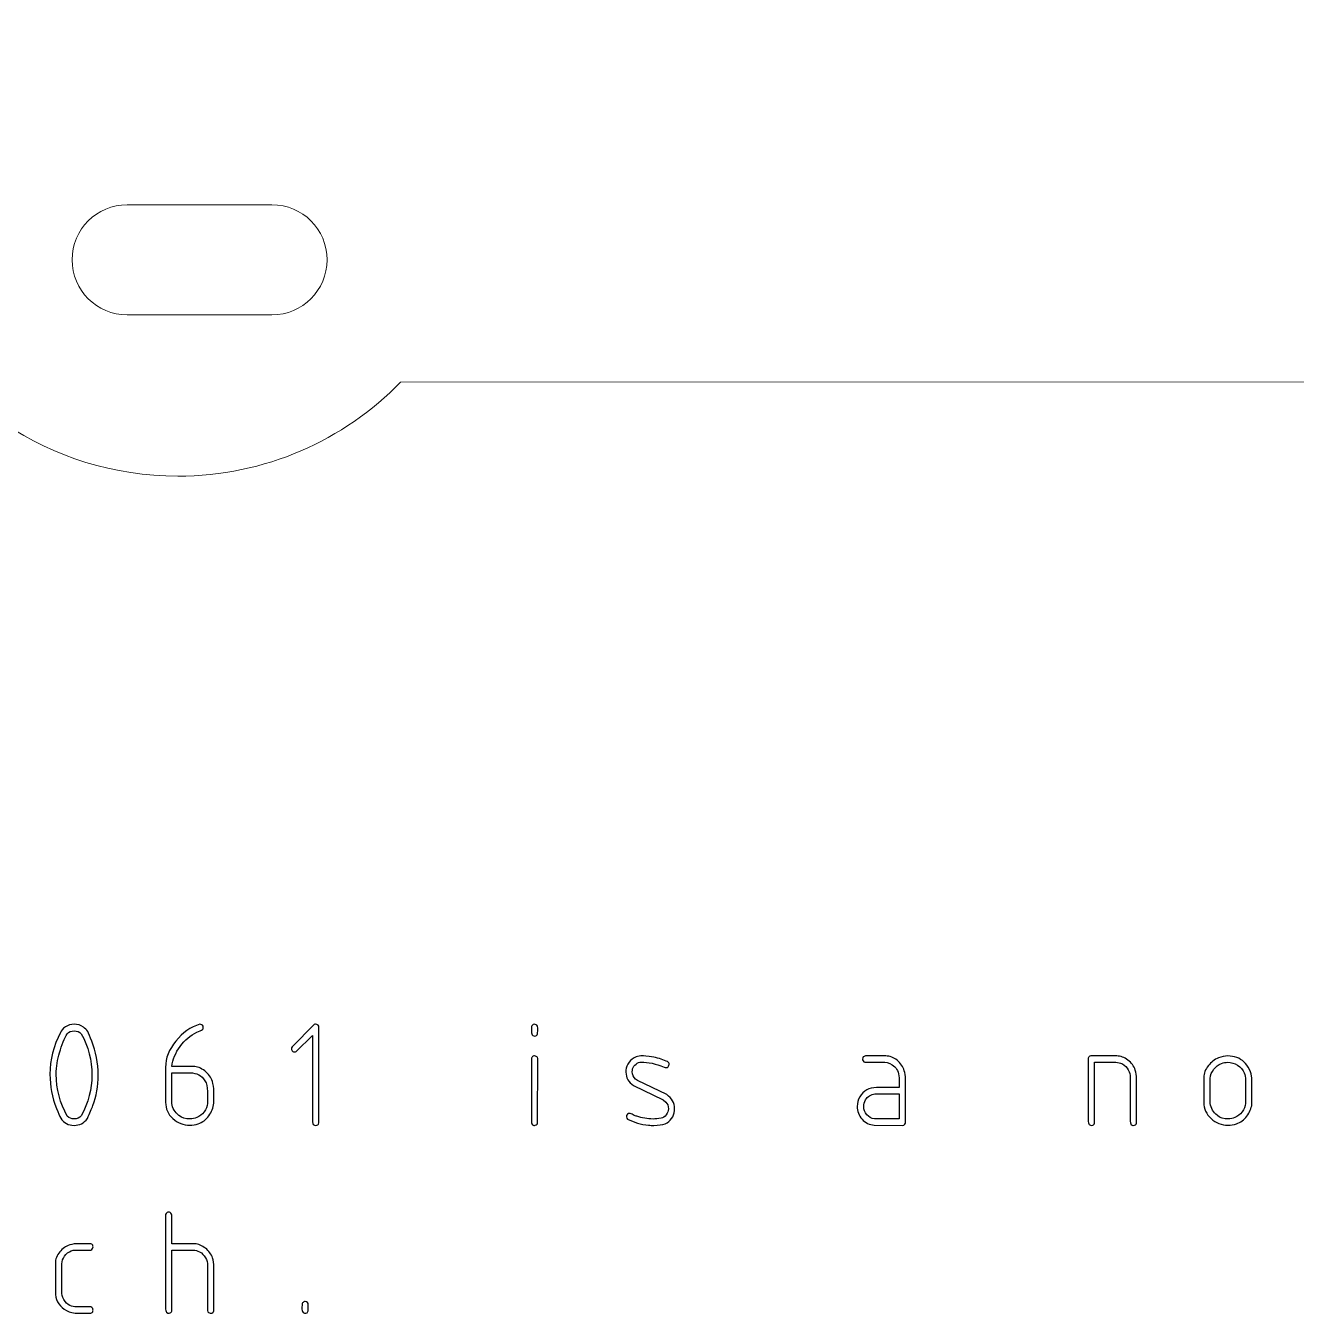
# Model space of a CAD drawing. Header units: inches. Extents: x -12 to 12, y -7.2 to 7.2.
# Drawn here: x 8.427 to 9.836, y -3.008 to -1.58 of the extents above; entities that cross this region are included whole.
import ezdxf

# ---------------------------------------------------------------- set-up
doc = ezdxf.new("R2010")
doc.units = ezdxf.units.IN
doc.header["$MEASUREMENT"] = 0
doc.layers.add('Layer 1', color=7, linetype='Continuous')

msp = doc.modelspace()

# ---------------------------------------------------------------- linework, layer by layer
at = {"layer": 'Layer 1', "lineweight": 20}
for points, knots in [([(8.3825, 6.4331), (8.3825, 6.4331), (7.3904, 5.441), (7.3904, 5.441), (7.3904, 5.441), (7.3904, 5.441), (7.3904, -0.9835), (7.3904, -0.9835), (7.3904, -0.9835), (7.3904, -0.9835), (8.2787, -1.8718), (8.2787, -1.8718), (8.2787, -1.8718), (8.332, -1.994), (8.454, -2.0796), (8.5959, -2.0796), (8.5959, -2.0796), (8.6928, -2.0796), (8.7803, -2.0397), (8.8431, -1.9755), (8.8431, -1.9755), (8.8431, -1.9755), (11.3898, -1.9749), (11.3898, -1.9749), (11.3898, -1.9749), (11.4526, -2.0395), (11.5404, -2.0796), (11.6375, -2.0796), (11.6375, -2.0796), (11.7342, -2.0796), (11.8215, -2.04), (11.8843, -1.9761), (11.8843, -1.9761), (11.9458, -1.9137), (11.9837, -1.828), (11.9837, -1.7335), (11.9837, -1.7335), (11.9837, -1.6381), (11.8831, -1.5776), (11.8826, -1.4892), (11.8826, -1.4892), (11.8826, -1.4892), (11.8825, -1.4891), (11.8825, -1.4891), (11.8825, -1.4891), (11.8825, -1.4891), (11.8825, 5.441), (11.8825, 5.441), (11.8825, 5.441), (11.8825, 5.441), (10.8903, 6.4331), (10.8903, 6.4331), (10.8903, 6.4331), (10.8903, 6.4331), (8.3825, 6.4331), (8.3825, 6.4331)], [0, 0, 0, 0, 0.066667, 0.066667, 0.066667, 0.066667, 0.133333, 0.133333, 0.133333, 0.133333, 0.2, 0.2, 0.2, 0.2, 0.266667, 0.266667, 0.266667, 0.266667, 0.333333, 0.333333, 0.333333, 0.333333, 0.4, 0.4, 0.4, 0.4, 0.466667, 0.466667, 0.466667, 0.466667, 0.533333, 0.533333, 0.533333, 0.533333, 0.6, 0.6, 0.6, 0.6, 0.666667, 0.666667, 0.666667, 0.666667, 0.733333, 0.733333, 0.733333, 0.733333, 0.8, 0.8, 0.8, 0.8, 0.866667, 0.866667, 0.866667, 0.866667, 1, 1, 1, 1]), ([(8.5398, -1.7786), (8.5398, -1.7786), (8.7004, -1.7786), (8.7004, -1.7786), (8.7004, -1.7786), (8.7342, -1.7786), (8.7615, -1.8058), (8.7615, -1.8396), (8.7615, -1.8396), (8.7615, -1.8735), (8.7342, -1.9007), (8.7004, -1.9007), (8.7004, -1.9007), (8.7004, -1.9007), (8.5398, -1.9007), (8.5398, -1.9007), (8.5398, -1.9007), (8.506, -1.9007), (8.4788, -1.8735), (8.4788, -1.8396), (8.4788, -1.8396), (8.4788, -1.8058), (8.506, -1.7786), (8.5398, -1.7786)], [0, 0, 0, 0, 0.142857, 0.142857, 0.142857, 0.142857, 0.285714, 0.285714, 0.285714, 0.285714, 0.428571, 0.428571, 0.428571, 0.428571, 0.571429, 0.571429, 0.571429, 0.571429, 0.714286, 0.714286, 0.714286, 0.714286, 1, 1, 1, 1])]:
    msp.add_open_spline(points, degree=3, knots=knots, dxfattribs=at)
at = {"layer": 'Layer 1'}
for points, knots in [([(8.4961, -2.6955), (8.497, -2.6978), (8.4985, -2.7014), (8.5005, -2.7062), (8.5005, -2.7062), (8.5053, -2.7179), (8.5077, -2.7305), (8.5077, -2.7439), (8.5077, -2.7439), (8.5077, -2.7561), (8.5057, -2.7673), (8.5018, -2.7776), (8.5018, -2.7776), (8.5004, -2.781), (8.4984, -2.7858), (8.4957, -2.7922), (8.4957, -2.7922), (8.4919, -2.7972), (8.487, -2.7997), (8.4809, -2.7997), (8.4809, -2.7997), (8.4747, -2.7997), (8.4697, -2.797), (8.4661, -2.7917), (8.4661, -2.7917), (8.4651, -2.7893), (8.4635, -2.7856), (8.4615, -2.7808), (8.4615, -2.7808), (8.4566, -2.7687), (8.4542, -2.7561), (8.4542, -2.743), (8.4542, -2.743), (8.4542, -2.7271), (8.4581, -2.7116), (8.466, -2.6965), (8.466, -2.6965), (8.4664, -2.6946), (8.4682, -2.6925), (8.4714, -2.6904), (8.4714, -2.6904), (8.4742, -2.6885), (8.4774, -2.6875), (8.4809, -2.6875), (8.4809, -2.6875), (8.4849, -2.6875), (8.4883, -2.6886), (8.4913, -2.6907), (8.4913, -2.6907), (8.4931, -2.6921), (8.4947, -2.6937), (8.4961, -2.6955)], [0, 0, 0, 0, 0.071429, 0.071429, 0.071429, 0.071429, 0.142857, 0.142857, 0.142857, 0.142857, 0.214286, 0.214286, 0.214286, 0.214286, 0.285714, 0.285714, 0.285714, 0.285714, 0.357143, 0.357143, 0.357143, 0.357143, 0.428571, 0.428571, 0.428571, 0.428571, 0.5, 0.5, 0.5, 0.5, 0.571429, 0.571429, 0.571429, 0.571429, 0.642857, 0.642857, 0.642857, 0.642857, 0.714286, 0.714286, 0.714286, 0.714286, 0.785714, 0.785714, 0.785714, 0.785714, 0.857143, 0.857143, 0.857143, 0.857143, 1, 1, 1, 1]), ([(8.4889, -2.698), (8.4868, -2.6959), (8.4841, -2.6948), (8.4809, -2.6948), (8.4809, -2.6948), (8.4779, -2.6948), (8.4753, -2.6959), (8.4733, -2.698), (8.4733, -2.698), (8.4703, -2.7031), (8.4675, -2.7102), (8.4647, -2.7191), (8.4647, -2.7191), (8.4624, -2.7266), (8.4612, -2.7346), (8.4612, -2.7429), (8.4612, -2.7429), (8.4612, -2.7595), (8.4653, -2.775), (8.4734, -2.7894), (8.4734, -2.7894), (8.4758, -2.7915), (8.4783, -2.7925), (8.4809, -2.7925), (8.4809, -2.7925), (8.4841, -2.7925), (8.4868, -2.7913), (8.489, -2.7891), (8.489, -2.7891), (8.4968, -2.7742), (8.5007, -2.7592), (8.5007, -2.7441), (8.5007, -2.7441), (8.5007, -2.7276), (8.4968, -2.7123), (8.4889, -2.698)], [0, 0, 0, 0, 0.1, 0.1, 0.1, 0.1, 0.2, 0.2, 0.2, 0.2, 0.3, 0.3, 0.3, 0.3, 0.4, 0.4, 0.4, 0.4, 0.5, 0.5, 0.5, 0.5, 0.6, 0.6, 0.6, 0.6, 0.7, 0.7, 0.7, 0.7, 0.8, 0.8, 0.8, 0.8, 1, 1, 1, 1]), ([(8.6241, -2.6895), (8.6242, -2.6898), (8.6242, -2.6903), (8.6242, -2.6911), (8.6242, -2.6911), (8.6242, -2.6921), (8.624, -2.6929), (8.6234, -2.6935), (8.6234, -2.6935), (8.622, -2.6941), (8.6199, -2.695), (8.6172, -2.6963), (8.6172, -2.6963), (8.6098, -2.6998), (8.6036, -2.7051), (8.5985, -2.7121), (8.5985, -2.7121), (8.5934, -2.7191), (8.5904, -2.7265), (8.5894, -2.7344), (8.5894, -2.7344), (8.5894, -2.7344), (8.6131, -2.7344), (8.6131, -2.7344), (8.6131, -2.7344), (8.6175, -2.7344), (8.6218, -2.736), (8.6259, -2.7393), (8.6259, -2.7393), (8.63, -2.7425), (8.6328, -2.7464), (8.6343, -2.7509), (8.6343, -2.7509), (8.6354, -2.7541), (8.6359, -2.7578), (8.6359, -2.7621), (8.6359, -2.7621), (8.6359, -2.7632), (8.6359, -2.765), (8.6359, -2.7673), (8.6359, -2.7673), (8.6359, -2.7696), (8.6359, -2.7713), (8.6359, -2.7723), (8.6359, -2.7723), (8.6359, -2.7737), (8.6359, -2.7747), (8.6359, -2.7752), (8.6359, -2.7752), (8.6355, -2.7801), (8.6337, -2.7847), (8.6305, -2.789), (8.6305, -2.789), (8.6273, -2.7934), (8.6234, -2.7963), (8.6187, -2.7979), (8.6187, -2.7979), (8.6156, -2.799), (8.6125, -2.7995), (8.6093, -2.7995), (8.6093, -2.7995), (8.6021, -2.7995), (8.5959, -2.7971), (8.5905, -2.7921), (8.5905, -2.7921), (8.5851, -2.7871), (8.5824, -2.7812), (8.5824, -2.7741), (8.5824, -2.7741), (8.5824, -2.7741), (8.5824, -2.7353), (8.5824, -2.7353), (8.5824, -2.7353), (8.5824, -2.7251), (8.5862, -2.7153), (8.5938, -2.7061), (8.5938, -2.7061), (8.6013, -2.6968), (8.6102, -2.6906), (8.6204, -2.6875), (8.6204, -2.6875), (8.622, -2.6875), (8.6232, -2.6882), (8.6241, -2.6895)], [0, 0, 0, 0, 0.045455, 0.045455, 0.045455, 0.045455, 0.090909, 0.090909, 0.090909, 0.090909, 0.136364, 0.136364, 0.136364, 0.136364, 0.181818, 0.181818, 0.181818, 0.181818, 0.227273, 0.227273, 0.227273, 0.227273, 0.272727, 0.272727, 0.272727, 0.272727, 0.318182, 0.318182, 0.318182, 0.318182, 0.363636, 0.363636, 0.363636, 0.363636, 0.409091, 0.409091, 0.409091, 0.409091, 0.454545, 0.454545, 0.454545, 0.454545, 0.5, 0.5, 0.5, 0.5, 0.545455, 0.545455, 0.545455, 0.545455, 0.590909, 0.590909, 0.590909, 0.590909, 0.636364, 0.636364, 0.636364, 0.636364, 0.681818, 0.681818, 0.681818, 0.681818, 0.727273, 0.727273, 0.727273, 0.727273, 0.772727, 0.772727, 0.772727, 0.772727, 0.818182, 0.818182, 0.818182, 0.818182, 0.863636, 0.863636, 0.863636, 0.863636, 0.909091, 0.909091, 0.909091, 0.909091, 1, 1, 1, 1]), ([(8.7515, -2.6886), (8.7522, -2.6893), (8.7525, -2.6902), (8.7525, -2.6914), (8.7525, -2.6914), (8.7525, -2.6914), (8.7525, -2.797), (8.7525, -2.797), (8.7525, -2.797), (8.7519, -2.7988), (8.7507, -2.7997), (8.7488, -2.7997), (8.7488, -2.7997), (8.747, -2.7997), (8.746, -2.799), (8.7458, -2.7976), (8.7458, -2.7976), (8.7458, -2.7976), (8.7455, -2.7959), (8.7455, -2.7959), (8.7455, -2.7959), (8.7455, -2.7959), (8.7455, -2.6998), (8.7455, -2.6998), (8.7455, -2.6998), (8.7455, -2.6998), (8.7273, -2.7176), (8.7273, -2.7176), (8.7273, -2.7176), (8.7268, -2.718), (8.7262, -2.7181), (8.7257, -2.7181), (8.7257, -2.7181), (8.7252, -2.7181), (8.7247, -2.7181), (8.7244, -2.718), (8.7244, -2.718), (8.7232, -2.7175), (8.7225, -2.7166), (8.7222, -2.7156), (8.7222, -2.7156), (8.7222, -2.7155), (8.7221, -2.7153), (8.722, -2.7151), (8.722, -2.7151), (8.722, -2.7149), (8.722, -2.7147), (8.722, -2.7146), (8.722, -2.7146), (8.722, -2.7139), (8.7223, -2.7131), (8.7228, -2.7124), (8.7228, -2.7124), (8.7228, -2.7124), (8.7472, -2.6879), (8.7472, -2.6879), (8.7472, -2.6879), (8.7479, -2.6876), (8.7484, -2.6875), (8.7488, -2.6875), (8.7488, -2.6875), (8.7499, -2.6875), (8.7508, -2.6879), (8.7515, -2.6886)], [0, 0, 0, 0, 0.058824, 0.058824, 0.058824, 0.058824, 0.117647, 0.117647, 0.117647, 0.117647, 0.176471, 0.176471, 0.176471, 0.176471, 0.235294, 0.235294, 0.235294, 0.235294, 0.294118, 0.294118, 0.294118, 0.294118, 0.352941, 0.352941, 0.352941, 0.352941, 0.411765, 0.411765, 0.411765, 0.411765, 0.470588, 0.470588, 0.470588, 0.470588, 0.529412, 0.529412, 0.529412, 0.529412, 0.588235, 0.588235, 0.588235, 0.588235, 0.647059, 0.647059, 0.647059, 0.647059, 0.705882, 0.705882, 0.705882, 0.705882, 0.764706, 0.764706, 0.764706, 0.764706, 0.823529, 0.823529, 0.823529, 0.823529, 0.882353, 0.882353, 0.882353, 0.882353, 1, 1, 1, 1]), ([(8.9949, -2.6895), (8.9951, -2.6912), (8.9952, -2.6924), (8.9952, -2.6932), (8.9952, -2.6932), (8.9951, -2.6943), (8.995, -2.6959), (8.995, -2.698), (8.995, -2.698), (8.9945, -2.6997), (8.9934, -2.7006), (8.9918, -2.7006), (8.9918, -2.7006), (8.991, -2.7006), (8.9903, -2.7004), (8.9897, -2.7001), (8.9897, -2.7001), (8.9887, -2.6991), (8.9882, -2.6976), (8.9882, -2.6954), (8.9882, -2.6954), (8.9881, -2.695), (8.9881, -2.6942), (8.9882, -2.693), (8.9882, -2.693), (8.9883, -2.6918), (8.9883, -2.6908), (8.9883, -2.69), (8.9883, -2.69), (8.9888, -2.6887), (8.9897, -2.6879), (8.991, -2.6875), (8.991, -2.6875), (8.9928, -2.6875), (8.9941, -2.6882), (8.9949, -2.6895)], [0, 0, 0, 0, 0.1, 0.1, 0.1, 0.1, 0.2, 0.2, 0.2, 0.2, 0.3, 0.3, 0.3, 0.3, 0.4, 0.4, 0.4, 0.4, 0.5, 0.5, 0.5, 0.5, 0.6, 0.6, 0.6, 0.6, 0.7, 0.7, 0.7, 0.7, 0.8, 0.8, 0.8, 0.8, 1, 1, 1, 1]), ([(8.9947, -2.7241), (8.9947, -2.7241), (8.9952, -2.7254), (8.9952, -2.7254), (8.9952, -2.7254), (8.9952, -2.7254), (8.995, -2.7971), (8.995, -2.7971), (8.995, -2.7971), (8.9949, -2.7978), (8.9944, -2.7985), (8.9934, -2.7992), (8.9934, -2.7992), (8.9928, -2.7995), (8.9921, -2.7997), (8.9915, -2.7997), (8.9915, -2.7997), (8.9911, -2.7997), (8.9907, -2.7996), (8.9902, -2.7994), (8.9902, -2.7994), (8.9889, -2.799), (8.9882, -2.7975), (8.9882, -2.7951), (8.9882, -2.7951), (8.9882, -2.7951), (8.9882, -2.7253), (8.9882, -2.7253), (8.9882, -2.7253), (8.9884, -2.7242), (8.989, -2.7234), (8.9901, -2.7229), (8.9901, -2.7229), (8.9907, -2.7226), (8.9912, -2.7225), (8.9915, -2.7225), (8.9915, -2.7225), (8.9931, -2.7228), (8.9942, -2.7233), (8.9947, -2.7241)], [0, 0, 0, 0, 0.090909, 0.090909, 0.090909, 0.090909, 0.181818, 0.181818, 0.181818, 0.181818, 0.272727, 0.272727, 0.272727, 0.272727, 0.363636, 0.363636, 0.363636, 0.363636, 0.454545, 0.454545, 0.454545, 0.454545, 0.545455, 0.545455, 0.545455, 0.545455, 0.636364, 0.636364, 0.636364, 0.636364, 0.727273, 0.727273, 0.727273, 0.727273, 0.818182, 0.818182, 0.818182, 0.818182, 1, 1, 1, 1]), ([(9.1392, -2.729), (9.1403, -2.7296), (9.1409, -2.7306), (9.1409, -2.732), (9.1409, -2.732), (9.1407, -2.7335), (9.1401, -2.7346), (9.139, -2.7354), (9.139, -2.7354), (9.1387, -2.7355), (9.1382, -2.7355), (9.1376, -2.7355), (9.1376, -2.7355), (9.1367, -2.7355), (9.1359, -2.7354), (9.1352, -2.735), (9.1352, -2.735), (9.126, -2.7313), (9.1176, -2.7294), (9.1098, -2.7295), (9.1098, -2.7295), (9.1078, -2.7295), (9.1059, -2.7303), (9.1041, -2.7317), (9.1041, -2.7317), (9.1023, -2.7331), (9.1011, -2.7349), (9.1004, -2.7369), (9.1004, -2.7369), (9.1001, -2.738), (9.1, -2.7391), (9.1, -2.7404), (9.1, -2.7404), (9.1, -2.7434), (9.1011, -2.7461), (9.1035, -2.7484), (9.1035, -2.7484), (9.1035, -2.7484), (9.1058, -2.7498), (9.1058, -2.7498), (9.1058, -2.7498), (9.1058, -2.7498), (9.1382, -2.7656), (9.1382, -2.7656), (9.1382, -2.7656), (9.144, -2.7694), (9.1469, -2.7746), (9.1469, -2.7811), (9.1469, -2.7811), (9.1469, -2.782), (9.1469, -2.7827), (9.1468, -2.7832), (9.1468, -2.7832), (9.146, -2.7903), (9.1425, -2.7951), (9.1363, -2.7978), (9.1363, -2.7978), (9.1333, -2.7991), (9.1292, -2.7997), (9.124, -2.7997), (9.124, -2.7997), (9.1233, -2.7997), (9.1223, -2.7997), (9.121, -2.7997), (9.121, -2.7997), (9.1197, -2.7996), (9.1187, -2.7995), (9.1181, -2.7995), (9.1181, -2.7995), (9.1095, -2.7987), (9.1017, -2.7964), (9.0948, -2.7926), (9.0948, -2.7926), (9.094, -2.792), (9.0935, -2.7912), (9.0934, -2.7902), (9.0934, -2.7902), (9.0934, -2.7893), (9.0938, -2.7883), (9.0945, -2.7874), (9.0945, -2.7874), (9.0955, -2.7867), (9.0963, -2.7864), (9.0971, -2.7864), (9.0971, -2.7864), (9.0979, -2.7864), (9.0992, -2.7869), (9.101, -2.7879), (9.101, -2.7879), (9.1027, -2.7889), (9.1041, -2.7894), (9.105, -2.7894), (9.105, -2.7894), (9.1106, -2.7916), (9.1166, -2.7926), (9.1231, -2.7926), (9.1231, -2.7926), (9.1256, -2.7926), (9.1286, -2.7923), (9.132, -2.7918), (9.132, -2.7918), (9.1342, -2.7913), (9.1361, -2.79), (9.1377, -2.7879), (9.1377, -2.7879), (9.1392, -2.7858), (9.14, -2.7836), (9.14, -2.7813), (9.14, -2.7813), (9.14, -2.7781), (9.139, -2.7756), (9.137, -2.7738), (9.137, -2.7738), (9.137, -2.7738), (9.1344, -2.7715), (9.1344, -2.7715), (9.1344, -2.7715), (9.1344, -2.7715), (9.1014, -2.7554), (9.1014, -2.7554), (9.1014, -2.7554), (9.0957, -2.7518), (9.0929, -2.7468), (9.0929, -2.7406), (9.0929, -2.7406), (9.0929, -2.7392), (9.0929, -2.7385), (9.0929, -2.7385), (9.0929, -2.7385), (9.0931, -2.7353), (9.0943, -2.7323), (9.0964, -2.7296), (9.0964, -2.7296), (9.0986, -2.7268), (9.1011, -2.7249), (9.1041, -2.7238), (9.1041, -2.7238), (9.1063, -2.723), (9.1087, -2.7225), (9.1113, -2.7225), (9.1113, -2.7225), (9.1119, -2.7225), (9.1161, -2.723), (9.1237, -2.724), (9.1237, -2.724), (9.1296, -2.7254), (9.1347, -2.727), (9.1392, -2.729)], [0, 0, 0, 0, 0.026316, 0.026316, 0.026316, 0.026316, 0.052632, 0.052632, 0.052632, 0.052632, 0.078947, 0.078947, 0.078947, 0.078947, 0.105263, 0.105263, 0.105263, 0.105263, 0.131579, 0.131579, 0.131579, 0.131579, 0.157895, 0.157895, 0.157895, 0.157895, 0.184211, 0.184211, 0.184211, 0.184211, 0.210526, 0.210526, 0.210526, 0.210526, 0.236842, 0.236842, 0.236842, 0.236842, 0.263158, 0.263158, 0.263158, 0.263158, 0.289474, 0.289474, 0.289474, 0.289474, 0.315789, 0.315789, 0.315789, 0.315789, 0.342105, 0.342105, 0.342105, 0.342105, 0.368421, 0.368421, 0.368421, 0.368421, 0.394737, 0.394737, 0.394737, 0.394737, 0.421053, 0.421053, 0.421053, 0.421053, 0.447368, 0.447368, 0.447368, 0.447368, 0.473684, 0.473684, 0.473684, 0.473684, 0.5, 0.5, 0.5, 0.5, 0.526316, 0.526316, 0.526316, 0.526316, 0.552632, 0.552632, 0.552632, 0.552632, 0.578947, 0.578947, 0.578947, 0.578947, 0.605263, 0.605263, 0.605263, 0.605263, 0.631579, 0.631579, 0.631579, 0.631579, 0.657895, 0.657895, 0.657895, 0.657895, 0.684211, 0.684211, 0.684211, 0.684211, 0.710526, 0.710526, 0.710526, 0.710526, 0.736842, 0.736842, 0.736842, 0.736842, 0.763158, 0.763158, 0.763158, 0.763158, 0.789474, 0.789474, 0.789474, 0.789474, 0.815789, 0.815789, 0.815789, 0.815789, 0.842105, 0.842105, 0.842105, 0.842105, 0.868421, 0.868421, 0.868421, 0.868421, 0.894737, 0.894737, 0.894737, 0.894737, 0.921053, 0.921053, 0.921053, 0.921053, 0.947368, 0.947368, 0.947368, 0.947368, 1, 1, 1, 1]), ([(9.3811, -2.7227), (9.3856, -2.7227), (9.3899, -2.7243), (9.3937, -2.7275), (9.3937, -2.7275), (9.3976, -2.7307), (9.4002, -2.7345), (9.4016, -2.739), (9.4016, -2.739), (9.4025, -2.7416), (9.4029, -2.7448), (9.4029, -2.7484), (9.4029, -2.7484), (9.4029, -2.7484), (9.4029, -2.7971), (9.4029, -2.7971), (9.4029, -2.7971), (9.4026, -2.7981), (9.402, -2.7988), (9.4011, -2.7994), (9.4011, -2.7994), (9.4011, -2.7994), (9.3999, -2.7997), (9.3999, -2.7997), (9.3999, -2.7997), (9.3999, -2.7997), (9.3682, -2.7995), (9.3682, -2.7995), (9.3682, -2.7995), (9.3629, -2.799), (9.3584, -2.7967), (9.3548, -2.7927), (9.3548, -2.7927), (9.3512, -2.7886), (9.3494, -2.784), (9.3494, -2.7786), (9.3494, -2.7786), (9.3494, -2.7748), (9.3503, -2.7713), (9.3523, -2.7681), (9.3523, -2.7681), (9.3564, -2.7612), (9.3626, -2.7577), (9.3709, -2.7577), (9.3709, -2.7577), (9.3709, -2.7577), (9.3959, -2.7577), (9.3959, -2.7577), (9.3959, -2.7577), (9.3959, -2.7577), (9.3959, -2.7493), (9.3959, -2.7493), (9.3959, -2.7493), (9.3959, -2.7425), (9.3943, -2.7376), (9.391, -2.7346), (9.391, -2.7346), (9.3873, -2.7313), (9.3837, -2.7297), (9.38, -2.7297), (9.38, -2.7297), (9.38, -2.7297), (9.3578, -2.7297), (9.3578, -2.7297), (9.3578, -2.7297), (9.3569, -2.7294), (9.3562, -2.7288), (9.3559, -2.7281), (9.3559, -2.7281), (9.3555, -2.7273), (9.3553, -2.7267), (9.3553, -2.7263), (9.3553, -2.7263), (9.3553, -2.7253), (9.3556, -2.7245), (9.3561, -2.7237), (9.3561, -2.7237), (9.3566, -2.7233), (9.3574, -2.7229), (9.3585, -2.7227), (9.3585, -2.7227), (9.3585, -2.7227), (9.3811, -2.7227), (9.3811, -2.7227)], [0, 0, 0, 0, 0.045455, 0.045455, 0.045455, 0.045455, 0.090909, 0.090909, 0.090909, 0.090909, 0.136364, 0.136364, 0.136364, 0.136364, 0.181818, 0.181818, 0.181818, 0.181818, 0.227273, 0.227273, 0.227273, 0.227273, 0.272727, 0.272727, 0.272727, 0.272727, 0.318182, 0.318182, 0.318182, 0.318182, 0.363636, 0.363636, 0.363636, 0.363636, 0.409091, 0.409091, 0.409091, 0.409091, 0.454545, 0.454545, 0.454545, 0.454545, 0.5, 0.5, 0.5, 0.5, 0.545455, 0.545455, 0.545455, 0.545455, 0.590909, 0.590909, 0.590909, 0.590909, 0.636364, 0.636364, 0.636364, 0.636364, 0.681818, 0.681818, 0.681818, 0.681818, 0.727273, 0.727273, 0.727273, 0.727273, 0.772727, 0.772727, 0.772727, 0.772727, 0.818182, 0.818182, 0.818182, 0.818182, 0.863636, 0.863636, 0.863636, 0.863636, 0.909091, 0.909091, 0.909091, 0.909091, 1, 1, 1, 1]), ([(9.6372, -2.7227), (9.6416, -2.7227), (9.6457, -2.7242), (9.6496, -2.7273), (9.6496, -2.7273), (9.6536, -2.7303), (9.6563, -2.734), (9.6578, -2.7383), (9.6578, -2.7383), (9.6588, -2.7411), (9.6592, -2.7445), (9.6592, -2.7484), (9.6592, -2.7484), (9.6592, -2.7484), (9.6592, -2.7971), (9.6592, -2.7971), (9.6592, -2.7971), (9.6589, -2.7988), (9.6577, -2.7997), (9.6556, -2.7997), (9.6556, -2.7997), (9.6552, -2.7997), (9.6548, -2.7996), (9.6543, -2.7994), (9.6543, -2.7994), (9.6529, -2.799), (9.6522, -2.7975), (9.6522, -2.7951), (9.6522, -2.7951), (9.6522, -2.7951), (9.6522, -2.7933), (9.6522, -2.7933), (9.6522, -2.7933), (9.6522, -2.7933), (9.6522, -2.7444), (9.6522, -2.7444), (9.6522, -2.7444), (9.6519, -2.7415), (9.6507, -2.7388), (9.6487, -2.7362), (9.6487, -2.7362), (9.6467, -2.7336), (9.6443, -2.7317), (9.6415, -2.7306), (9.6415, -2.7306), (9.6396, -2.7299), (9.637, -2.7295), (9.6338, -2.7295), (9.6338, -2.7295), (9.6338, -2.7295), (9.6126, -2.7295), (9.6126, -2.7295), (9.6126, -2.7295), (9.6126, -2.7295), (9.6126, -2.7973), (9.6126, -2.7973), (9.6126, -2.7973), (9.6122, -2.7987), (9.6113, -2.7995), (9.6096, -2.7997), (9.6096, -2.7997), (9.6085, -2.7997), (9.6076, -2.7994), (9.6068, -2.7987), (9.6068, -2.7987), (9.606, -2.798), (9.6056, -2.7962), (9.6056, -2.7933), (9.6056, -2.7933), (9.6056, -2.7933), (9.6056, -2.7253), (9.6056, -2.7253), (9.6056, -2.7253), (9.6058, -2.7242), (9.6064, -2.7234), (9.6075, -2.7229), (9.6075, -2.7229), (9.6075, -2.7229), (9.6086, -2.7225), (9.6086, -2.7225), (9.6086, -2.7225), (9.6086, -2.7225), (9.6372, -2.7227), (9.6372, -2.7227)], [0, 0, 0, 0, 0.045455, 0.045455, 0.045455, 0.045455, 0.090909, 0.090909, 0.090909, 0.090909, 0.136364, 0.136364, 0.136364, 0.136364, 0.181818, 0.181818, 0.181818, 0.181818, 0.227273, 0.227273, 0.227273, 0.227273, 0.272727, 0.272727, 0.272727, 0.272727, 0.318182, 0.318182, 0.318182, 0.318182, 0.363636, 0.363636, 0.363636, 0.363636, 0.409091, 0.409091, 0.409091, 0.409091, 0.454545, 0.454545, 0.454545, 0.454545, 0.5, 0.5, 0.5, 0.5, 0.545455, 0.545455, 0.545455, 0.545455, 0.590909, 0.590909, 0.590909, 0.590909, 0.636364, 0.636364, 0.636364, 0.636364, 0.681818, 0.681818, 0.681818, 0.681818, 0.727273, 0.727273, 0.727273, 0.727273, 0.772727, 0.772727, 0.772727, 0.772727, 0.818182, 0.818182, 0.818182, 0.818182, 0.863636, 0.863636, 0.863636, 0.863636, 0.909091, 0.909091, 0.909091, 0.909091, 1, 1, 1, 1]), ([(9.7846, -2.7377), (9.786, -2.7411), (9.7868, -2.7443), (9.7871, -2.7471), (9.7871, -2.7471), (9.7871, -2.7471), (9.7871, -2.7761), (9.7871, -2.7761), (9.7871, -2.7761), (9.7866, -2.7807), (9.7847, -2.7852), (9.7815, -2.7894), (9.7815, -2.7894), (9.7783, -2.7936), (9.7744, -2.7965), (9.77, -2.798), (9.77, -2.798), (9.7669, -2.799), (9.7638, -2.7995), (9.7606, -2.7995), (9.7606, -2.7995), (9.7535, -2.7995), (9.7472, -2.7971), (9.7418, -2.7921), (9.7418, -2.7921), (9.7365, -2.7871), (9.7338, -2.7812), (9.7338, -2.7741), (9.7338, -2.7741), (9.7338, -2.7741), (9.7338, -2.7465), (9.7338, -2.7465), (9.7338, -2.7465), (9.7338, -2.742), (9.7355, -2.7377), (9.7388, -2.7334), (9.7388, -2.7334), (9.7418, -2.7295), (9.7456, -2.7266), (9.7502, -2.7248), (9.7502, -2.7248), (9.7536, -2.7234), (9.757, -2.7227), (9.7604, -2.7227), (9.7604, -2.7227), (9.7675, -2.7227), (9.7735, -2.7249), (9.7784, -2.7294), (9.7784, -2.7294), (9.7806, -2.7314), (9.7827, -2.7342), (9.7846, -2.7377)], [0, 0, 0, 0, 0.071429, 0.071429, 0.071429, 0.071429, 0.142857, 0.142857, 0.142857, 0.142857, 0.214286, 0.214286, 0.214286, 0.214286, 0.285714, 0.285714, 0.285714, 0.285714, 0.357143, 0.357143, 0.357143, 0.357143, 0.428571, 0.428571, 0.428571, 0.428571, 0.5, 0.5, 0.5, 0.5, 0.571429, 0.571429, 0.571429, 0.571429, 0.642857, 0.642857, 0.642857, 0.642857, 0.714286, 0.714286, 0.714286, 0.714286, 0.785714, 0.785714, 0.785714, 0.785714, 0.857143, 0.857143, 0.857143, 0.857143, 1, 1, 1, 1]), ([(8.6261, -2.7502), (8.6223, -2.7443), (8.6169, -2.7414), (8.6097, -2.7414), (8.6097, -2.7414), (8.6097, -2.7414), (8.5894, -2.7414), (8.5894, -2.7414), (8.5894, -2.7414), (8.5894, -2.7414), (8.5894, -2.7753), (8.5894, -2.7753), (8.5894, -2.7753), (8.5901, -2.7806), (8.5927, -2.7851), (8.5973, -2.7887), (8.5973, -2.7887), (8.6006, -2.7913), (8.6046, -2.7925), (8.6094, -2.7925), (8.6094, -2.7925), (8.6122, -2.7925), (8.6147, -2.7921), (8.617, -2.7911), (8.617, -2.7911), (8.6202, -2.7897), (8.623, -2.7876), (8.6252, -2.7846), (8.6252, -2.7846), (8.6275, -2.7817), (8.6287, -2.7786), (8.6289, -2.7753), (8.6289, -2.7753), (8.6289, -2.7753), (8.6289, -2.7743), (8.6289, -2.7722), (8.6289, -2.7722), (8.6289, -2.7712), (8.6289, -2.7695), (8.6289, -2.7672), (8.6289, -2.7672), (8.6289, -2.7649), (8.6289, -2.7632), (8.6289, -2.762), (8.6289, -2.762), (8.6289, -2.7571), (8.628, -2.7531), (8.6261, -2.7502)], [0, 0, 0, 0, 0.076923, 0.076923, 0.076923, 0.076923, 0.153846, 0.153846, 0.153846, 0.153846, 0.230769, 0.230769, 0.230769, 0.230769, 0.307692, 0.307692, 0.307692, 0.307692, 0.384615, 0.384615, 0.384615, 0.384615, 0.461538, 0.461538, 0.461538, 0.461538, 0.538462, 0.538462, 0.538462, 0.538462, 0.615385, 0.615385, 0.615385, 0.615385, 0.692308, 0.692308, 0.692308, 0.692308, 0.769231, 0.769231, 0.769231, 0.769231, 0.846154, 0.846154, 0.846154, 0.846154, 1, 1, 1, 1]), ([(9.7787, -2.7415), (9.7772, -2.738), (9.7748, -2.7352), (9.7713, -2.733), (9.7713, -2.733), (9.7679, -2.7308), (9.7642, -2.7297), (9.7602, -2.7297), (9.7602, -2.7297), (9.7579, -2.7297), (9.7556, -2.7301), (9.7534, -2.731), (9.7534, -2.731), (9.75, -2.7323), (9.7471, -2.7345), (9.7448, -2.7375), (9.7448, -2.7375), (9.7425, -2.7406), (9.7411, -2.7439), (9.7408, -2.7475), (9.7408, -2.7475), (9.7408, -2.7475), (9.7408, -2.7567), (9.7408, -2.7753), (9.7408, -2.7753), (9.7417, -2.7806), (9.7443, -2.7851), (9.7488, -2.7887), (9.7488, -2.7887), (9.752, -2.7913), (9.756, -2.7925), (9.7607, -2.7925), (9.7607, -2.7925), (9.7635, -2.7925), (9.766, -2.7921), (9.7682, -2.7911), (9.7682, -2.7911), (9.7714, -2.7897), (9.7741, -2.7876), (9.7763, -2.7846), (9.7763, -2.7846), (9.7786, -2.7817), (9.7798, -2.7786), (9.7801, -2.7753), (9.7801, -2.7753), (9.7801, -2.7753), (9.7801, -2.7497), (9.7801, -2.7497), (9.7801, -2.7497), (9.7801, -2.7465), (9.7797, -2.7438), (9.7787, -2.7415)], [0, 0, 0, 0, 0.071429, 0.071429, 0.071429, 0.071429, 0.142857, 0.142857, 0.142857, 0.142857, 0.214286, 0.214286, 0.214286, 0.214286, 0.285714, 0.285714, 0.285714, 0.285714, 0.357143, 0.357143, 0.357143, 0.357143, 0.428571, 0.428571, 0.428571, 0.428571, 0.5, 0.5, 0.5, 0.5, 0.571429, 0.571429, 0.571429, 0.571429, 0.642857, 0.642857, 0.642857, 0.642857, 0.714286, 0.714286, 0.714286, 0.714286, 0.785714, 0.785714, 0.785714, 0.785714, 0.857143, 0.857143, 0.857143, 0.857143, 1, 1, 1, 1]), ([(9.3959, -2.7925), (9.3959, -2.7925), (9.3959, -2.7647), (9.3959, -2.7647), (9.3959, -2.7647), (9.3959, -2.7647), (9.3691, -2.7647), (9.3691, -2.7647), (9.3691, -2.7647), (9.3645, -2.7652), (9.361, -2.7675), (9.3586, -2.7714), (9.3586, -2.7714), (9.3573, -2.7738), (9.3566, -2.7762), (9.3566, -2.7788), (9.3566, -2.7788), (9.3566, -2.7821), (9.3577, -2.7851), (9.3601, -2.7878), (9.3601, -2.7878), (9.3624, -2.7905), (9.3652, -2.7921), (9.3685, -2.7925), (9.3685, -2.7925), (9.3685, -2.7925), (9.3959, -2.7925), (9.3959, -2.7925)], [0, 0, 0, 0, 0.125, 0.125, 0.125, 0.125, 0.25, 0.25, 0.25, 0.25, 0.375, 0.375, 0.375, 0.375, 0.5, 0.5, 0.5, 0.5, 0.625, 0.625, 0.625, 0.625, 0.75, 0.75, 0.75, 0.75, 1, 1, 1, 1]), ([(8.5889, -2.898), (8.5889, -2.898), (8.5893, -2.8992), (8.5893, -2.8992), (8.5893, -2.8992), (8.5893, -2.8992), (8.5893, -2.9309), (8.5893, -2.9309), (8.5893, -2.9309), (8.5893, -2.9309), (8.6147, -2.9309), (8.6147, -2.9309), (8.6147, -2.9309), (8.619, -2.9313), (8.623, -2.933), (8.6268, -2.936), (8.6268, -2.936), (8.6305, -2.939), (8.6331, -2.9425), (8.6345, -2.9466), (8.6345, -2.9466), (8.6355, -2.9495), (8.6359, -2.9528), (8.6359, -2.9566), (8.6359, -2.9566), (8.6359, -2.9566), (8.6359, -3.0055), (8.6359, -3.0055), (8.6359, -3.0055), (8.6356, -3.0072), (8.6344, -3.008), (8.6324, -3.008), (8.6324, -3.008), (8.6319, -3.008), (8.6315, -3.0079), (8.631, -3.0077), (8.631, -3.0077), (8.6296, -3.0073), (8.6289, -3.0058), (8.6289, -3.0034), (8.6289, -3.0034), (8.6289, -3.0034), (8.6289, -3.0016), (8.6289, -3.0016), (8.6289, -3.0016), (8.6289, -3.0016), (8.6289, -2.9527), (8.6289, -2.9527), (8.6289, -2.9527), (8.6286, -2.9499), (8.6274, -2.9471), (8.6254, -2.9445), (8.6254, -2.9445), (8.6234, -2.9419), (8.621, -2.9401), (8.6182, -2.939), (8.6182, -2.939), (8.6163, -2.9382), (8.6137, -2.9379), (8.6105, -2.9379), (8.6105, -2.9379), (8.6105, -2.9379), (8.5893, -2.9379), (8.5893, -2.9379), (8.5893, -2.9379), (8.5893, -2.9379), (8.5893, -3.0056), (8.5893, -3.0056), (8.5893, -3.0056), (8.5889, -3.007), (8.588, -3.0078), (8.5864, -3.008), (8.5864, -3.008), (8.5852, -3.008), (8.5843, -3.0077), (8.5835, -3.007), (8.5835, -3.007), (8.5827, -3.0063), (8.5823, -3.0045), (8.5823, -3.0016), (8.5823, -3.0016), (8.5823, -3.0016), (8.5823, -2.8986), (8.5823, -2.8986), (8.5823, -2.8986), (8.5825, -2.8976), (8.5831, -2.8969), (8.5841, -2.8963), (8.5841, -2.8963), (8.5845, -2.896), (8.585, -2.8959), (8.5857, -2.8959), (8.5857, -2.8959), (8.5871, -2.8959), (8.5882, -2.8966), (8.5889, -2.898)], [0, 0, 0, 0, 0.04, 0.04, 0.04, 0.04, 0.08, 0.08, 0.08, 0.08, 0.12, 0.12, 0.12, 0.12, 0.16, 0.16, 0.16, 0.16, 0.2, 0.2, 0.2, 0.2, 0.24, 0.24, 0.24, 0.24, 0.28, 0.28, 0.28, 0.28, 0.32, 0.32, 0.32, 0.32, 0.36, 0.36, 0.36, 0.36, 0.4, 0.4, 0.4, 0.4, 0.44, 0.44, 0.44, 0.44, 0.48, 0.48, 0.48, 0.48, 0.52, 0.52, 0.52, 0.52, 0.56, 0.56, 0.56, 0.56, 0.6, 0.6, 0.6, 0.6, 0.64, 0.64, 0.64, 0.64, 0.68, 0.68, 0.68, 0.68, 0.72, 0.72, 0.72, 0.72, 0.76, 0.76, 0.76, 0.76, 0.8, 0.8, 0.8, 0.8, 0.84, 0.84, 0.84, 0.84, 0.88, 0.88, 0.88, 0.88, 0.92, 0.92, 0.92, 0.92, 1, 1, 1, 1]), ([(8.4994, -2.9309), (8.5003, -2.9311), (8.501, -2.9317), (8.5017, -2.9326), (8.5017, -2.9326), (8.5019, -2.9333), (8.502, -2.9338), (8.502, -2.9343), (8.502, -2.9343), (8.502, -2.9359), (8.5012, -2.9371), (8.4996, -2.9379), (8.4996, -2.9379), (8.4996, -2.9379), (8.4821, -2.9379), (8.4821, -2.9379), (8.4821, -2.9379), (8.4792, -2.9379), (8.4764, -2.939), (8.4737, -2.9412), (8.4737, -2.9412), (8.471, -2.9435), (8.4692, -2.946), (8.4681, -2.9489), (8.4681, -2.9489), (8.4681, -2.9489), (8.4672, -2.9531), (8.4672, -2.9531), (8.4672, -2.9531), (8.4672, -2.9531), (8.4672, -2.9863), (8.4672, -2.9863), (8.4672, -2.9863), (8.4675, -2.9893), (8.4687, -2.9921), (8.4709, -2.9949), (8.4709, -2.9949), (8.473, -2.9976), (8.4754, -2.9993), (8.4782, -3.0001), (8.4782, -3.0001), (8.4782, -3.0001), (8.4819, -3.001), (8.4819, -3.001), (8.4819, -3.001), (8.4819, -3.001), (8.4994, -3.001), (8.4994, -3.001), (8.4994, -3.001), (8.5003, -3.0013), (8.501, -3.0018), (8.5017, -3.0028), (8.5017, -3.0028), (8.5019, -3.0035), (8.502, -3.0041), (8.502, -3.0046), (8.502, -3.0046), (8.502, -3.005), (8.5019, -3.0055), (8.5017, -3.0064), (8.5017, -3.0064), (8.5014, -3.0068), (8.5007, -3.0074), (8.4996, -3.008), (8.4996, -3.008), (8.4988, -3.008), (8.4978, -3.008), (8.4965, -3.008), (8.4965, -3.008), (8.4954, -3.008), (8.4936, -3.008), (8.4912, -3.008), (8.4912, -3.008), (8.4888, -3.008), (8.487, -3.008), (8.4859, -3.008), (8.4859, -3.008), (8.4807, -3.008), (8.4762, -3.0071), (8.4726, -3.0051), (8.4726, -3.0051), (8.4654, -3.0011), (8.4612, -2.9951), (8.4602, -2.9873), (8.4602, -2.9873), (8.4602, -2.9873), (8.4602, -2.978), (8.4602, -2.978), (8.4602, -2.978), (8.4602, -2.978), (8.4602, -2.9523), (8.4602, -2.9523), (8.4602, -2.9523), (8.4602, -2.948), (8.4618, -2.944), (8.465, -2.9401), (8.465, -2.9401), (8.4682, -2.9363), (8.4719, -2.9337), (8.4761, -2.9323), (8.4761, -2.9323), (8.4792, -2.9313), (8.4829, -2.9309), (8.4873, -2.9309), (8.4873, -2.9309), (8.4885, -2.9309), (8.4902, -2.9309), (8.4924, -2.9309), (8.4924, -2.9309), (8.4946, -2.9309), (8.4963, -2.9309), (8.4974, -2.9309), (8.4974, -2.9309), (8.4974, -2.9309), (8.4994, -2.9309), (8.4994, -2.9309)], [0, 0, 0, 0, 0.033333, 0.033333, 0.033333, 0.033333, 0.066667, 0.066667, 0.066667, 0.066667, 0.1, 0.1, 0.1, 0.1, 0.133333, 0.133333, 0.133333, 0.133333, 0.166667, 0.166667, 0.166667, 0.166667, 0.2, 0.2, 0.2, 0.2, 0.233333, 0.233333, 0.233333, 0.233333, 0.266667, 0.266667, 0.266667, 0.266667, 0.3, 0.3, 0.3, 0.3, 0.333333, 0.333333, 0.333333, 0.333333, 0.366667, 0.366667, 0.366667, 0.366667, 0.4, 0.4, 0.4, 0.4, 0.433333, 0.433333, 0.433333, 0.433333, 0.466667, 0.466667, 0.466667, 0.466667, 0.5, 0.5, 0.5, 0.5, 0.533333, 0.533333, 0.533333, 0.533333, 0.566667, 0.566667, 0.566667, 0.566667, 0.6, 0.6, 0.6, 0.6, 0.633333, 0.633333, 0.633333, 0.633333, 0.666667, 0.666667, 0.666667, 0.666667, 0.7, 0.7, 0.7, 0.7, 0.733333, 0.733333, 0.733333, 0.733333, 0.766667, 0.766667, 0.766667, 0.766667, 0.8, 0.8, 0.8, 0.8, 0.833333, 0.833333, 0.833333, 0.833333, 0.866667, 0.866667, 0.866667, 0.866667, 0.9, 0.9, 0.9, 0.9, 0.933333, 0.933333, 0.933333, 0.933333, 1, 1, 1, 1]), ([(8.7397, -2.996), (8.7404, -2.9966), (8.7407, -2.9976), (8.7407, -2.9987), (8.7407, -2.9987), (8.7407, -2.9987), (8.7407, -3.0039), (8.7407, -3.0039), (8.7407, -3.0039), (8.7407, -3.0058), (8.7402, -3.007), (8.7393, -3.0074), (8.7393, -3.0074), (8.7384, -3.0078), (8.7377, -3.008), (8.7372, -3.008), (8.7372, -3.008), (8.7369, -3.008), (8.7364, -3.0079), (8.7359, -3.0077), (8.7359, -3.0077), (8.7344, -3.0071), (8.7337, -3.0056), (8.7337, -3.0034), (8.7337, -3.0034), (8.7336, -3.003), (8.7336, -3.0021), (8.7337, -3.001), (8.7337, -3.001), (8.7338, -2.9998), (8.7339, -2.9988), (8.7339, -2.9979), (8.7339, -2.9979), (8.734, -2.9971), (8.7345, -2.9962), (8.7356, -2.9954), (8.7356, -2.9954), (8.7362, -2.9951), (8.7368, -2.995), (8.7372, -2.995), (8.7372, -2.995), (8.7382, -2.995), (8.7391, -2.9954), (8.7397, -2.996)], [0, 0, 0, 0, 0.083333, 0.083333, 0.083333, 0.083333, 0.166667, 0.166667, 0.166667, 0.166667, 0.25, 0.25, 0.25, 0.25, 0.333333, 0.333333, 0.333333, 0.333333, 0.416667, 0.416667, 0.416667, 0.416667, 0.5, 0.5, 0.5, 0.5, 0.583333, 0.583333, 0.583333, 0.583333, 0.666667, 0.666667, 0.666667, 0.666667, 0.75, 0.75, 0.75, 0.75, 0.833333, 0.833333, 0.833333, 0.833333, 1, 1, 1, 1])]:
    msp.add_open_spline(points, degree=3, knots=knots, dxfattribs=at)

doc.saveas('drawing.dxf')
